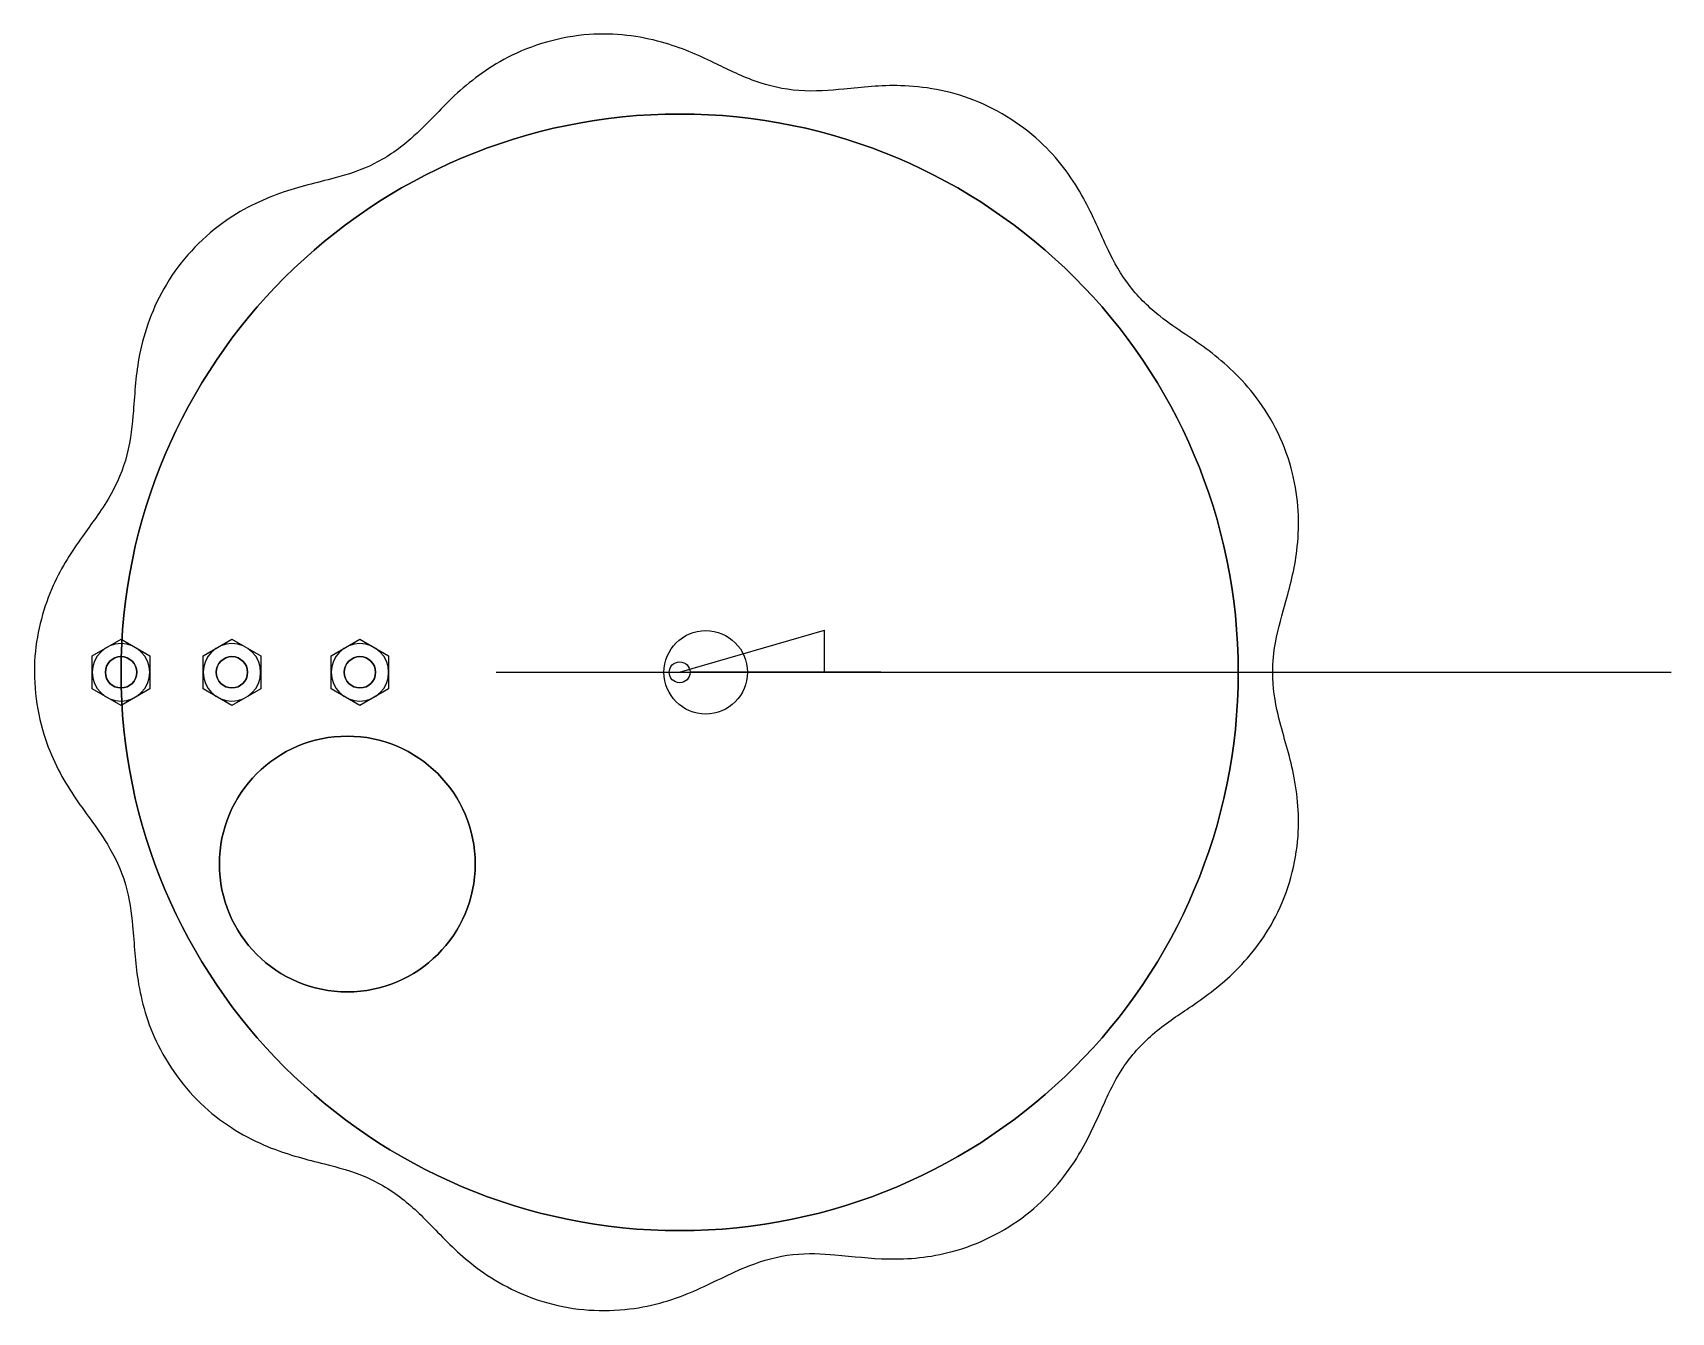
# Model space of a CAD drawing. Header units: millimetres. Extents: x -62 to 95, y -61 to 61.
import ezdxf

# ---------------------------------------------------------------- set-up
doc = ezdxf.new("R2010")
doc.units = ezdxf.units.MM

msp = doc.modelspace()

# ---------------------------------------------------------------- linework, layer by layer
for p, q in [((-56.25, 1.59, 5.25), (-53.5, 3.18, 5.25)), ((-53.5, 3.18, 5.25), (-50.75, 1.59, 5.25)), ((-53.5, 3.18, 5.25), (-50.75, 1.59, 5.25)), ((-45.62, 1.59, 5.25), (-42.88, 3.18, 5.25)), ((-42.88, 3.18, 5.25), (-40.12, 1.59, 5.25)), ((-33.37, 1.59, 5.25), (-30.62, 3.18, 5.25)), ((-30.62, 3.18, 5.25), (-27.88, 1.59, 5.25)), ((0, 0), (13.86, 4.03)), ((13.86, 0), (13.86, 4.03)), ((-56.25, -1.59, 5.25), (-56.25, 1.59, 5.25)), ((-50.75, 1.59, 5.25), (-50.75, -1.59, 5.25)), ((-45.62, -1.59, 5.25), (-45.62, 1.59, 5.25)), ((-40.12, 1.59, 5.25), (-40.12, -1.59, 5.25)), ((-33.37, -1.59, 5.25), (-33.37, 1.59, 5.25)), ((-27.88, 1.59, 5.25), (-27.88, -1.59, 5.25)), ((-17.58, 0), (94.97, 0)), ((0, 0), (13.86, 0)), ((0, 0), (13.86, 0)), ((0, 0), (0, 0, -13.86)), ((0, 0, -30.25), (0, 0, 67.44)), ((0, 0, 5.25), (2.5, 0, 5.25)), ((11.98, 0, 5.25), (1, 0, 5.25)), ((1, 0, 5.25), (1, 0, -5.25)), ((1, 0, -5.25), (11.98, 0, -5.25)), ((11.98, 0, 3.75), (9.75, 0, 0.05)), ((9.75, 0, -0.05), (11.98, 0, -3.75)), ((12.97, 0, 5.14), (9.91, 0, 0.07)), ((9.91, 0, 0.07), (14.56, 0, -3.89)), ((15.26, 0, 3.19), (11.47, 0, -1.26)), ((11.98, 0, 3.75), (11.98, 0, 5.25)), ((11.98, 0, -5.25), (11.98, 0, -3.75)), ((16.02, 0, 2.55), (12.23, 0, -1.91)), ((19.08, 0, -0.05), (12.97, 0, 5.14)), ((14.56, 0, -3.89), (19.08, 0, -0.05)), ((14.92, 0, 3.75), (19.24, 0, 0.08)), ((19.24, 0, -0.08), (14.92, 0, -3.75)), ((14.92, 0, 3.75), (14.92, 0, 5.25)), ((14.92, 0, 5.25), (53.5, 0, 5.25)), ((14.92, 0, -3.75), (14.92, 0, -5.25)), ((14.92, 0, -5.25), (53.5, 0, -5.25)), ((19.33, 0), (53.5, 0)), ((53.5, 0, 5.25), (53.5, 0, -5.25)), ((-53.5, -3.18, 5.25), (-56.25, -1.59, 5.25)), ((-50.75, -1.59, 5.25), (-53.5, -3.18, 5.25)), ((-50.75, -1.59, 5.25), (-53.5, -3.18, 5.25)), ((-42.88, -3.18, 5.25), (-45.62, -1.59, 5.25)), ((-40.12, -1.59, 5.25), (-42.88, -3.18, 5.25)), ((-30.62, -3.18, 5.25), (-33.37, -1.59, 5.25)), ((-27.88, -1.59, 5.25), (-30.62, -3.18, 5.25))]:
    msp.add_line(p, q)
for centre, radius in [((0, 0), 53.5), ((0, 0, 5.25), 53.5), ((0, 0, 5.25), 53.5), ((2.5, 0, 5.25), 4), ((-53.5, 0, 5.25), 1.5), ((-53.5, 0, 5.25), 1.5), ((-42.88, 0, 5.25), 1.5), ((-30.62, 0, 5.25), 1.5), ((0, 0, 5.25), 1), ((-31.83, -18.37, 5.25), 12.25)]:
    msp.add_circle(centre, radius)
at = {"extrusion": (0, 0, -1)}
for centre, radius in [((0, 0, 5.25), 53.5), ((53.5, 0, 5.25), 2.75), ((42.88, 0, 5.25), 2.75), ((30.62, 0, 5.25), 2.75), ((53.5, 0, 5.25), 1.5), ((42.88, 0, 5.25), 1.5), ((30.62, 0, 5.25), 1.5), ((31.83, -18.37, 5.25), 12.25)]:
    msp.add_circle(centre, radius, dxfattribs=at)
at = {"extrusion": (0, 1, 0)}
for centre, start, end in [((-9.84, 0), 328.8902, 31.1098), ((-19.17, 0), 130.3659, 229.6341)]:
    msp.add_arc(centre, 0.1, start, end, dxfattribs=at)
msp.add_open_spline([(56.8, 0), (56.8, -1.43), (57.03, -2.82), (57.77, -5.96), (58.32, -7.57), (59.14, -11.3), (59.39, -13.44), (59.04, -18.3), (58.3, -21.04), (55.97, -25.56), (54.51, -27.4), (51.61, -30.18), (50.2, -31.19), (47.66, -32.92), (46.49, -33.68), (44.25, -35.61), (43.22, -36.76), (41.55, -39.31), (40.96, -40.64), (39.7, -43.45), (39.01, -44.97), (36.85, -48.45), (35.23, -50.39), (31.08, -53.62), (28.58, -54.84), (23.97, -56.08), (21.89, -56.25), (18.23, -56.18), (16.63, -55.96), (13.64, -55.71), (12.29, -55.64), (9.41, -55.95), (7.96, -56.36), (4.72, -57.63), (3.16, -58.52), (-0.43, -60.06), (-2.48, -60.72), (-7.3, -61.32), (-10.07, -61.15), (-15.07, -59.75), (-17.28, -58.6), (-20.68, -56.16), (-21.95, -54.91), (-24.09, -52.71), (-25.01, -51.73), (-27.25, -49.86), (-28.58, -49.01), (-31.36, -47.79), (-32.73, -47.44), (-35.71, -46.68), (-37.36, -46.27), (-41.12, -44.79), (-43.25, -43.61), (-47.13, -40.24), (-48.81, -38.03), (-50.98, -33.64), (-51.56, -31.51), (-52.16, -27.74), (-52.22, -26.09), (-52.5, -23.05), (-52.67, -21.71), (-53.49, -18.94), (-54.13, -17.6), (-55.88, -14.72), (-56.99, -13.38), (-59.06, -10.26), (-60.04, -8.48), (-61.56, -3.97), (-61.95, -1.17), (-61.55, 3.99), (-60.89, 6.33), (-59.18, 10.11), (-58.2, 11.61), (-56.35, 14.23), (-55.43, 15.39), (-53.89, 18.05), (-53.3, 19.45), (-52.55, 22.34), (-52.42, 23.75), (-52.18, 26.86), (-52.09, 28.58), (-51.29, 32.62), (-50.48, 34.97), (-47.8, 39.44), (-45.9, 41.49), (-41.99, 44.35), (-40.05, 45.27), (-36.45, 46.54), (-34.8, 46.89), (-31.82, 47.7), (-30.52, 48.1), (-27.94, 49.39), (-26.73, 50.26), (-24.12, 52.56), (-22.97, 53.94), (-20.14, 56.58), (-18.48, 57.87), (-14.17, 60.11), (-11.41, 60.92), (-6.22, 61.29), (-3.82, 60.97), (0.13, 59.87), (1.73, 59.16), (4.51, 57.83), (5.74, 57.19), (8.51, 56.19), (9.99, 55.85), (12.99, 55.63), (14.41, 55.76), (17.51, 56.07), (19.23, 56.26), (23.35, 56.16), (25.8, 55.75), (30.64, 53.87), (32.98, 52.35), (36.47, 48.95), (37.73, 47.17), (39.6, 43.77), (40.24, 42.17), (41.6, 39.32), (42.26, 38.12), (43.99, 35.87), (45.02, 34.9), (47.66, 32.83), (49.18, 31.94), (52.26, 29.62), (53.84, 28.18), (56.8, 24.28), (58.05, 21.71), (59.29, 16.65), (59.39, 14.22), (58.96, 10.16), (58.53, 8.47), (57.72, 5.58), (57.33, 4.31), (56.9, 1.95), (56.8, 0.98), (56.8, 0)], degree=3, knots=[0, 0, 0, 0, 3.630189, 3.630189, 9.356968, 9.356968, 15.335248, 15.335248, 22.077576, 22.077576, 28.081487, 28.081487, 33.527934, 33.527934, 37.813991, 37.813991, 41.530754, 41.530754, 45.806559, 45.806559, 51.191166, 51.191166, 57.726747, 57.726747, 64.367473, 64.367473, 70.081985, 70.081985, 75.427611, 75.427611, 79.15967, 79.15967, 82.86972, 82.86972, 88.885508, 88.885508, 94.974003, 94.974003, 101.617247, 101.617247, 107.912495, 107.912495, 113.492866, 113.492866, 117.63499, 117.63499, 121.457377, 121.457377, 125.573774, 125.573774, 131.06692, 131.06692, 137.396362, 137.396362, 143.99916, 143.99916, 149.989436, 149.989436, 155.503632, 155.503632, 159.204798, 159.204798, 162.870082, 162.870082, 168.653221, 168.653221, 174.498759, 174.498759, 181.284424, 181.284424, 187.383433, 187.383433, 192.857431, 192.857431, 197.5563, 197.5563, 201.251307, 201.251307, 205.301831, 205.301831, 210.91873, 210.91873, 217.398706, 217.398706, 224.043346, 224.043346, 229.86837, 229.86837, 235.491984, 235.491984, 239.204835, 239.204835, 242.894294, 242.894294, 248.920758, 248.920758, 254.86843, 254.86843, 261.717359, 261.717359, 267.860024, 267.860024, 273.30815, 273.30815, 277.630663, 277.630663, 281.332185, 281.332185, 285.447681, 285.447681, 291.057972, 291.057972, 297.50109, 297.50109, 304.120892, 304.120892, 310.066772, 310.066772, 315.832644, 315.832644, 319.487459, 319.487459, 323.052251, 323.052251, 328.947474, 328.947474, 334.97976, 334.97976, 341.798889, 341.798889, 347.985491, 347.985491, 353.421408, 353.421408, 357.521549, 357.521549, 360, 360, 360, 360])

doc.saveas('drawing.dxf')
